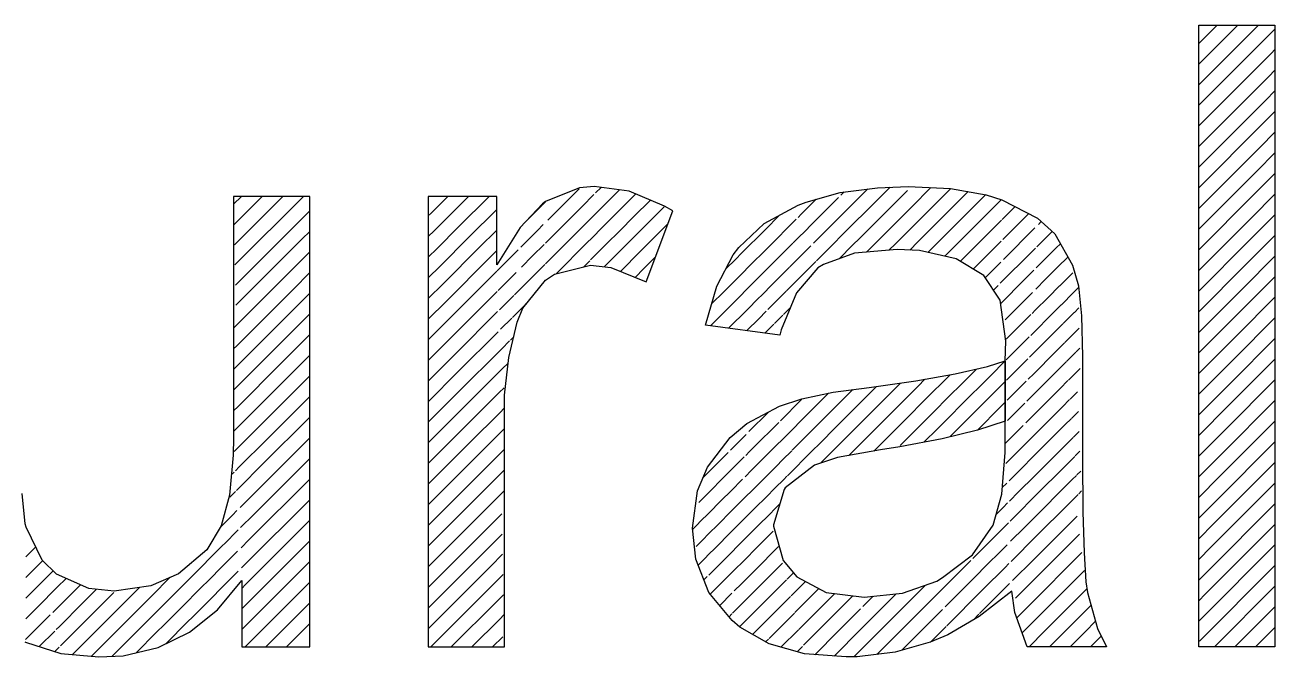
# Model space of a CAD drawing. Extents: x 0 to 13080, y 0 to 6750.
# Drawn here: x 12416.11 to 12448.25, y 1023.25 to 1039.48 of the extents above; entities that cross this region are included whole.
import ezdxf

# ---------------------------------------------------------------- set-up
doc = ezdxf.new("R2010")
doc.units = 0
doc.header["$MEASUREMENT"] = 0
doc.layers.add('MTH-CARIMBO-TXT1', color=1, linetype='CONTINUOUS')

msp = doc.modelspace()

# ---------------------------------------------------------------- linework, layer by layer
at = {"layer": 'MTH-CARIMBO-TXT1', "linetype": 'Continuous'}
for p, q in [((12446.292385, 1037.951748), (12447.825215, 1039.484578)), ((12446.292385, 1038.482078), (12447.294885, 1039.484578)), ((12446.292385, 1039.012408), (12446.764555, 1039.484578)), ((12446.292385, 1037.421418), (12448.239197, 1039.368231)), ((12446.292385, 1036.891088), (12448.165011, 1038.763714)), ((12448.165011, 1038.763714), (12448.253476, 1038.852179)), ((12448.090824, 1038.159197), (12448.253476, 1038.321849)), ((12446.292385, 1036.360758), (12448.090824, 1038.159197)), ((12448.016637, 1037.55468), (12448.253476, 1037.791519)), ((12446.292385, 1035.830428), (12448.016637, 1037.55468)), ((12447.94245, 1036.950163), (12448.253476, 1037.261189)), ((12446.292385, 1035.300098), (12447.94245, 1036.950163)), ((12447.868263, 1036.345646), (12448.253476, 1036.730859)), ((12446.292385, 1034.769768), (12447.868263, 1036.345646)), ((12447.794076, 1035.741129), (12448.253476, 1036.200528)), ((12446.292385, 1034.239437), (12447.794076, 1035.741129)), ((12447.719889, 1035.136612), (12448.253476, 1035.670198)), ((12421.474948, 1034.877845), (12421.677632, 1035.080528)), ((12421.486144, 1034.358711), (12422.207962, 1035.080528)), ((12421.49734, 1033.839576), (12422.738292, 1035.080528)), ((12421.508536, 1033.320442), (12423.268622, 1035.080528)), ((12426.730348, 1034.829944), (12426.980933, 1035.080528)), ((12426.995513, 1034.564779), (12427.511263, 1035.080528)), ((12427.260678, 1034.299614), (12428.041593, 1035.080528)), ((12429.55423, 1034.471846), (12430.360762, 1035.278378)), ((12430.435942, 1034.823228), (12430.738787, 1035.126072)), ((12430.783547, 1035.170832), (12430.926611, 1035.313897)), ((12430.873513, 1034.730469), (12431.392836, 1035.249791)), ((12431.684133, 1035.010758), (12431.81667, 1035.143295)), ((12436.304168, 1034.327492), (12437.032698, 1035.056022)), ((12437.086616, 1035.10994), (12437.171026, 1035.194351)), ((12437.188365, 1034.68136), (12437.779138, 1035.272133)), ((12437.864775, 1034.827439), (12438.107652, 1035.070316)), ((12438.107652, 1035.070316), (12438.355807, 1035.318471)), ((12438.235272, 1034.667606), (12438.79947, 1035.231804)), ((12438.910772, 1034.812776), (12439.405952, 1035.307956)), ((12438.990474, 1034.362148), (12439.899096, 1035.27077)), ((12439.944882, 1034.786226), (12440.362721, 1035.204065)), ((12439.984505, 1034.295518), (12440.815711, 1035.126725)), ((12446.292385, 1033.709107), (12447.719889, 1035.136612)), ((12447.645703, 1034.532095), (12448.253476, 1035.139868)), ((12426.552366, 1034.651962), (12426.730348, 1034.829944)), ((12427.525843, 1034.034449), (12428.239142, 1034.747748)), ((12428.96903, 1034.416976), (12429.409701, 1034.857646)), ((12429.416807, 1034.864753), (12429.49424, 1034.942186)), ((12430.146374, 1034.533659), (12430.435942, 1034.823228)), ((12430.711037, 1034.567993), (12430.873513, 1034.730469)), ((12430.96348, 1034.290105), (12431.569245, 1034.89587)), ((12431.569245, 1034.89587), (12431.684133, 1035.010758)), ((12431.767869, 1034.564165), (12432.190207, 1034.986502)), ((12431.851606, 1034.117571), (12432.548933, 1034.814898)), ((12436.067402, 1034.621056), (12436.223725, 1034.777379)), ((12436.223725, 1034.777379), (12436.454117, 1035.007771)), ((12437.290115, 1034.252779), (12437.864775, 1034.827439)), ((12438.688985, 1034.590989), (12438.910772, 1034.812776)), ((12439.368766, 1034.21011), (12439.944882, 1034.786226)), ((12440.884581, 1034.665265), (12441.214438, 1034.995122)), ((12441.241042, 1034.491395), (12441.566646, 1034.816999)), ((12421.519731, 1032.801308), (12423.352638, 1034.634215)), ((12423.352638, 1034.634215), (12423.431668, 1034.713244)), ((12426.479763, 1034.579359), (12426.552366, 1034.651962)), ((12426.629194, 1034.19846), (12426.995513, 1034.564779)), ((12429.613786, 1034.001072), (12430.146374, 1034.533659)), ((12430.501254, 1034.358209), (12430.711037, 1034.567993)), ((12431.401773, 1034.198068), (12431.767869, 1034.564165)), ((12435.142206, 1034.226191), (12435.514077, 1034.598061)), ((12435.20759, 1033.761244), (12435.943178, 1034.496832)), ((12435.987584, 1034.541238), (12436.067402, 1034.621056)), ((12436.884521, 1034.377515), (12437.188365, 1034.68136)), ((12437.575007, 1034.007341), (12438.235272, 1034.667606)), ((12438.362891, 1034.264895), (12438.688985, 1034.590989)), ((12440.362923, 1034.143606), (12440.809272, 1034.589956)), ((12440.809272, 1034.589956), (12440.884581, 1034.665265)), ((12440.946517, 1034.196871), (12441.218081, 1034.468435)), ((12441.255375, 1033.975398), (12441.917348, 1034.637371)), ((12442.167743, 1034.357437), (12442.243155, 1034.432848)), ((12446.292385, 1033.178777), (12447.645703, 1034.532095)), ((12447.571516, 1033.927578), (12448.253476, 1034.609538)), ((12423.238526, 1033.989772), (12423.431668, 1034.182914)), ((12426.479763, 1034.049029), (12426.629194, 1034.19846)), ((12426.706022, 1033.744957), (12427.260678, 1034.299614)), ((12427.791008, 1033.769284), (12428.239142, 1034.217418)), ((12428.860708, 1033.778323), (12429.286686, 1034.204301)), ((12429.286686, 1034.204301), (12429.437205, 1034.35482)), ((12429.931985, 1033.78894), (12430.501254, 1034.358209)), ((12430.683287, 1034.009913), (12430.96348, 1034.290105)), ((12431.053447, 1033.849742), (12431.401773, 1034.198068)), ((12431.2343, 1033.500265), (12431.851606, 1034.117571)), ((12431.935342, 1033.670977), (12432.380192, 1034.115827)), ((12432.380192, 1034.115827), (12432.641693, 1034.377328)), ((12434.53851, 1033.622494), (12435.142206, 1034.226191)), ((12435.976816, 1034.00014), (12436.193671, 1034.216995)), ((12436.193671, 1034.216995), (12436.304168, 1034.327492)), ((12436.384611, 1033.877606), (12436.811002, 1034.303997)), ((12436.725839, 1033.688503), (12437.290115, 1034.252779)), ((12436.811002, 1034.303997), (12436.884521, 1034.377515)), ((12437.746803, 1033.648807), (12438.362891, 1034.264895)), ((12438.5785, 1033.950173), (12438.990474, 1034.362148)), ((12439.070177, 1033.911521), (12439.368766, 1034.21011)), ((12439.329997, 1033.641011), (12439.984505, 1034.295518)), ((12440.024127, 1033.804811), (12440.362923, 1034.143606)), ((12440.794541, 1034.044895), (12440.946517, 1034.196871)), ((12441.269708, 1033.459401), (12442.081655, 1034.271348)), ((12442.230036, 1033.889399), (12442.522276, 1034.181639)), ((12421.530927, 1032.282174), (12423.238526, 1033.989772)), ((12426.782849, 1033.291455), (12427.525843, 1034.034449)), ((12426.859677, 1032.837953), (12427.791008, 1033.769284)), ((12429.163671, 1033.550957), (12429.457602, 1033.844887)), ((12429.49424, 1033.881526), (12429.613786, 1034.001072)), ((12429.673342, 1033.530297), (12429.931985, 1033.78894)), ((12429.768749, 1033.095374), (12430.566566, 1033.893191)), ((12430.566566, 1033.893191), (12430.683287, 1034.009913)), ((12430.655538, 1033.451833), (12431.053447, 1033.849742)), ((12434.707496, 1033.261151), (12435.20759, 1033.761244)), ((12435.272973, 1033.296297), (12435.856171, 1033.879495)), ((12435.861347, 1033.884671), (12435.976816, 1034.00014)), ((12435.966048, 1033.459042), (12436.31994, 1033.812934)), ((12437.048051, 1033.480385), (12437.391864, 1033.824198)), ((12437.391864, 1033.824198), (12437.575007, 1034.007341)), ((12438.324274, 1033.695948), (12438.490511, 1033.862185)), ((12438.490511, 1033.862185), (12438.5785, 1033.950173)), ((12438.859407, 1033.700751), (12439.070177, 1033.911521)), ((12439.762499, 1033.543183), (12440.024127, 1033.804811)), ((12440.161679, 1033.412032), (12440.794541, 1034.044895)), ((12441.008454, 1033.728477), (12441.208695, 1033.928718)), ((12442.12819, 1033.787554), (12442.230036, 1033.889399)), ((12442.62736, 1033.756393), (12442.734839, 1033.863872)), ((12446.292385, 1032.648447), (12447.571516, 1033.927578)), ((12447.497329, 1033.323061), (12448.253476, 1034.079208)), ((12423.124413, 1033.34533), (12423.431668, 1033.652584)), ((12426.479763, 1033.518699), (12426.706022, 1033.744957)), ((12426.936505, 1032.38445), (12428.056173, 1033.504119)), ((12428.056173, 1033.504119), (12428.239142, 1033.687088)), ((12428.248477, 1033.166092), (12428.790331, 1033.707947)), ((12428.877367, 1033.264653), (12429.163671, 1033.550957)), ((12429.49424, 1033.351196), (12429.673342, 1033.530297)), ((12431.143413, 1033.409378), (12431.2343, 1033.500265)), ((12431.418958, 1033.154593), (12431.935342, 1033.670977)), ((12432.211451, 1033.416756), (12432.324535, 1033.52984)), ((12434.133254, 1033.217238), (12434.386923, 1033.470908)), ((12434.386923, 1033.470908), (12434.53851, 1033.622494)), ((12435.777611, 1033.270605), (12435.966048, 1033.459042)), ((12436.465055, 1033.427719), (12436.589307, 1033.551971)), ((12436.589307, 1033.551971), (12436.725839, 1033.688503)), ((12440.494435, 1033.214458), (12440.77981, 1033.499833)), ((12440.77981, 1033.499833), (12441.008454, 1033.728477)), ((12441.284041, 1032.943405), (12441.89642, 1033.555783)), ((12441.89642, 1033.555783), (12442.093099, 1033.752462)), ((12442.292329, 1033.421362), (12442.626472, 1033.755505)), ((12442.671887, 1033.27059), (12442.924243, 1033.522946)), ((12447.423142, 1032.718544), (12448.253476, 1033.548878)), ((12421.542123, 1031.763039), (12423.124413, 1033.34533)), ((12423.010301, 1032.700887), (12423.431668, 1033.122254)), ((12426.479763, 1032.988369), (12426.782849, 1033.291455)), ((12427.013332, 1031.930948), (12428.242452, 1033.160067)), ((12428.27859, 1032.665875), (12428.735627, 1033.122912)), ((12429.040657, 1032.897612), (12429.477999, 1033.334955)), ((12430.470154, 1033.266449), (12430.631877, 1033.428172)), ((12431.00595, 1033.271915), (12431.143413, 1033.409378)), ((12431.795772, 1033.001077), (12432.019078, 1033.224383)), ((12432.019078, 1033.224383), (12432.211451, 1033.416756)), ((12434.078891, 1032.632546), (12434.581924, 1033.135579)), ((12434.581924, 1033.135579), (12434.707496, 1033.261151)), ((12434.876483, 1032.899807), (12435.272973, 1033.296297)), ((12435.338356, 1032.83135), (12435.769163, 1033.262158)), ((12435.95528, 1032.917944), (12436.446209, 1033.408873)), ((12440.805025, 1032.994718), (12441.07039, 1033.260083)), ((12441.07039, 1033.260083), (12441.199308, 1033.389002)), ((12441.711185, 1032.840218), (12442.05379, 1033.182824)), ((12442.114918, 1033.243951), (12442.292329, 1033.421362)), ((12442.354621, 1032.953325), (12442.669802, 1033.268505)), ((12442.716413, 1032.784786), (12443.050409, 1033.118782)), ((12446.292385, 1032.118117), (12447.497329, 1033.323061)), ((12426.479763, 1032.458039), (12426.859677, 1032.837953)), ((12428.894027, 1032.750982), (12429.040657, 1032.897612)), ((12434.378105, 1032.401429), (12434.776925, 1032.80025)), ((12434.776925, 1032.80025), (12434.876483, 1032.899807)), ((12435.045469, 1032.538464), (12435.338356, 1032.83135)), ((12435.693874, 1032.656538), (12435.95528, 1032.917944)), ((12441.189922, 1032.849285), (12441.284041, 1032.943405)), ((12441.298375, 1032.427408), (12441.711185, 1032.840218)), ((12442.101646, 1032.700349), (12442.354621, 1032.953325)), ((12447.348955, 1032.114027), (12448.253476, 1033.018548)), ((12421.553319, 1031.243905), (12423.010301, 1032.700887)), ((12422.896189, 1032.056445), (12423.431668, 1032.591924)), ((12427.09016, 1031.477445), (12428.25313, 1032.640415)), ((12428.308703, 1032.165659), (12428.680922, 1032.537877)), ((12428.6929, 1032.549855), (12428.79149, 1032.648446)), ((12428.79149, 1032.648446), (12428.894027, 1032.750982)), ((12433.766186, 1032.31984), (12434.078891, 1032.632546)), ((12434.971926, 1032.464921), (12435.045469, 1032.538464)), ((12435.403739, 1032.366403), (12435.682156, 1032.64482)), ((12441.013771, 1032.673135), (12441.132326, 1032.79169)), ((12441.52595, 1032.124653), (12442.014482, 1032.613185)), ((12442.088374, 1032.156747), (12442.416914, 1032.485287)), ((12442.416914, 1032.485287), (12442.713131, 1032.781504)), ((12442.760939, 1032.298982), (12443.071282, 1032.609325)), ((12443.072295, 1032.610338), (12443.200331, 1032.738374)), ((12446.292385, 1031.587787), (12447.423142, 1032.718544)), ((12447.274768, 1031.50951), (12448.253476, 1032.488218)), ((12426.479763, 1031.927709), (12426.936505, 1032.38445)), ((12428.773813, 1032.100438), (12428.910686, 1032.237312)), ((12428.917642, 1032.244267), (12429.025954, 1032.352579)), ((12433.734241, 1031.757565), (12434.378105, 1032.401429)), ((12434.201697, 1031.694691), (12434.677318, 1032.170312)), ((12434.677318, 1032.170312), (12434.971926, 1032.464921)), ((12435.214456, 1032.17712), (12435.403739, 1032.366403)), ((12435.610138, 1032.042472), (12435.793221, 1032.225555)), ((12441.194743, 1032.323776), (12441.298375, 1032.427408)), ((12442.005351, 1032.073724), (12442.088374, 1032.156747)), ((12442.479207, 1032.01725), (12442.756461, 1032.294504)), ((12443.093904, 1032.101617), (12443.210375, 1032.218088)), ((12421.564515, 1030.724771), (12422.896189, 1032.056445)), ((12422.782076, 1031.412002), (12423.431668, 1032.061594)), ((12426.479763, 1031.397379), (12427.013332, 1031.930948)), ((12427.166987, 1031.023943), (12428.263808, 1032.120763)), ((12428.338817, 1031.665442), (12428.626218, 1031.952843)), ((12428.642207, 1031.968832), (12428.773813, 1032.100438)), ((12434.669153, 1031.631817), (12434.976532, 1031.939196)), ((12434.976532, 1031.939196), (12435.166927, 1032.129592)), ((12435.383443, 1031.815777), (12435.469122, 1031.901456)), ((12435.469122, 1031.901456), (12435.595149, 1032.027483)), ((12441.312708, 1031.911411), (12441.52595, 1032.124653)), ((12441.340715, 1031.409088), (12441.975174, 1032.043547)), ((12442.075102, 1031.613145), (12442.479207, 1032.01725)), ((12442.805466, 1031.813179), (12443.092155, 1032.099868)), ((12446.292385, 1031.057457), (12447.348955, 1032.114027)), ((12447.200581, 1030.904993), (12448.253476, 1031.957888)), ((12421.470577, 1031.691493), (12421.542123, 1031.763039)), ((12422.667964, 1030.76756), (12423.431668, 1031.531264)), ((12427.243815, 1030.57044), (12428.274485, 1031.60111)), ((12435.136609, 1031.568943), (12435.275745, 1031.708079)), ((12435.275745, 1031.708079), (12435.361929, 1031.794263)), ((12441.972983, 1031.511026), (12442.075102, 1031.613145)), ((12442.06183, 1031.069543), (12442.5415, 1031.549213)), ((12442.5415, 1031.549213), (12442.799791, 1031.807504)), ((12442.849992, 1031.327375), (12443.113028, 1031.590411)), ((12443.115514, 1031.592896), (12443.220419, 1031.697802)), ((12421.470577, 1031.161163), (12421.553319, 1031.243905)), ((12421.575711, 1030.205637), (12422.782076, 1031.412002)), ((12426.479763, 1030.867049), (12427.09016, 1031.477445)), ((12428.36893, 1031.165225), (12428.571513, 1031.367808)), ((12428.591514, 1031.387809), (12428.676657, 1031.472952)), ((12441.339805, 1030.877848), (12441.935865, 1031.473908)), ((12442.603792, 1031.081175), (12442.84312, 1031.320503)), ((12446.292385, 1030.527127), (12447.274768, 1031.50951)), ((12447.126395, 1030.300476), (12448.253476, 1031.427558)), ((12422.553851, 1030.123117), (12423.431668, 1031.000934)), ((12426.479763, 1030.336719), (12427.166987, 1031.023943)), ((12427.320643, 1030.116938), (12428.285163, 1031.081458)), ((12428.285163, 1031.081458), (12428.36893, 1031.165225)), ((12441.352453, 1030.360166), (12441.896557, 1030.90427)), ((12441.940616, 1030.948329), (12442.06183, 1031.069543)), ((12442.048558, 1030.525941), (12442.603792, 1031.081175)), ((12442.894519, 1030.841572), (12443.133901, 1031.080954)), ((12443.137123, 1031.084176), (12443.230463, 1031.177516)), ((12446.292385, 1029.996797), (12447.200581, 1030.904993)), ((12447.052208, 1029.695959), (12448.253476, 1030.897228)), ((12421.470577, 1030.630833), (12421.564515, 1030.724771)), ((12421.586907, 1029.686502), (12422.667964, 1030.76756)), ((12426.479763, 1029.806388), (12427.243815, 1030.57044)), ((12427.39747, 1029.663435), (12428.295841, 1030.561806)), ((12428.295841, 1030.561806), (12428.399044, 1030.665009)), ((12428.399044, 1030.665009), (12428.516808, 1030.782773)), ((12440.147984, 1030.216357), (12440.577411, 1030.645784)), ((12440.935087, 1030.47313), (12441.318162, 1030.856205)), ((12442.035286, 1029.982338), (12442.666085, 1030.613138)), ((12442.666085, 1030.613138), (12442.88645, 1030.833503)), ((12442.939045, 1030.355768), (12443.154774, 1030.571497)), ((12443.158732, 1030.575455), (12443.240507, 1030.65723)), ((12422.439739, 1029.478675), (12423.431668, 1030.470603)), ((12437.926989, 1029.586353), (12438.62572, 1030.285083)), ((12439.079141, 1030.208174), (12439.252711, 1030.381744)), ((12439.24401, 1029.842713), (12439.897707, 1030.49641)), ((12440.298244, 1029.836287), (12440.798516, 1030.336559)), ((12440.798516, 1030.336559), (12440.935087, 1030.47313)), ((12441.066072, 1030.073785), (12441.316817, 1030.32453)), ((12441.365102, 1029.842485), (12441.857248, 1030.334631)), ((12441.908248, 1030.385631), (12442.048558, 1030.525941)), ((12442.728378, 1030.145101), (12442.92978, 1030.346502)), ((12446.292385, 1029.466467), (12447.126395, 1030.300476)), ((12446.978021, 1029.091443), (12448.253476, 1030.366897)), ((12421.470577, 1030.100503), (12421.575711, 1030.205637)), ((12421.598102, 1029.167368), (12422.553851, 1030.123117)), ((12422.325627, 1028.834232), (12423.431668, 1029.940273)), ((12426.479763, 1029.276058), (12427.320643, 1030.116938)), ((12427.474298, 1029.209933), (12428.306519, 1030.042154)), ((12428.306519, 1030.042154), (12428.429157, 1030.164792)), ((12436.171143, 1029.421496), (12436.774424, 1030.024777)), ((12436.917764, 1029.637788), (12437.395907, 1030.11593)), ((12437.686059, 1029.875752), (12437.8454, 1030.035093)), ((12437.8454, 1030.035093), (12438.008923, 1030.198616)), ((12438.008579, 1029.137612), (12438.81786, 1029.946893)), ((12438.81786, 1029.946893), (12438.957314, 1030.086348)), ((12438.957314, 1030.086348), (12439.079141, 1030.208174)), ((12439.40888, 1029.477253), (12439.921432, 1029.989805)), ((12439.921432, 1029.989805), (12440.147984, 1030.216357)), ((12440.699349, 1029.707062), (12441.066072, 1030.073785)), ((12441.875881, 1029.822933), (12442.035286, 1029.982338)), ((12442.022014, 1029.438736), (12442.728378, 1030.145101)), ((12442.983572, 1029.869964), (12443.175647, 1030.06204)), ((12421.470577, 1029.570173), (12421.586907, 1029.686502)), ((12426.479763, 1028.745728), (12427.39747, 1029.663435)), ((12428.317196, 1029.522501), (12428.440854, 1029.646159)), ((12435.533642, 1029.314326), (12436.079542, 1029.860226)), ((12436.738276, 1029.4583), (12436.917764, 1029.637788)), ((12436.95091, 1029.140603), (12437.686059, 1029.875752)), ((12437.246126, 1028.905489), (12437.926989, 1029.586353)), ((12438.78519, 1029.383893), (12439.24401, 1029.842713)), ((12439.787735, 1029.325778), (12440.298244, 1029.836287)), ((12440.448504, 1029.456217), (12440.699349, 1029.707062)), ((12440.600182, 1029.077564), (12441.197057, 1029.67444)), ((12441.197057, 1029.67444), (12441.316817, 1029.7942)), ((12441.37775, 1029.324803), (12441.81794, 1029.764993)), ((12442.008742, 1028.895134), (12442.790671, 1029.677063)), ((12442.790671, 1029.677063), (12442.973109, 1029.859502)), ((12446.292385, 1028.936137), (12447.052208, 1029.695959)), ((12446.903834, 1028.486926), (12448.253476, 1029.836567)), ((12421.609298, 1028.648234), (12422.439739, 1029.478675)), ((12422.211514, 1028.18979), (12423.431668, 1029.409943)), ((12427.551126, 1028.75643), (12428.317196, 1029.522501)), ((12434.725556, 1029.036569), (12435.227692, 1029.538705)), ((12434.835966, 1028.616649), (12435.490409, 1029.271093)), ((12435.958294, 1029.208648), (12436.171143, 1029.421496)), ((12436.256113, 1028.976136), (12436.738276, 1029.4583)), ((12438.259981, 1028.858684), (12438.78519, 1029.383893)), ((12438.613065, 1028.681438), (12439.40888, 1029.477253)), ((12439.573749, 1029.111792), (12439.787735, 1029.325778)), ((12439.891407, 1028.89912), (12440.448504, 1029.456217)), ((12441.843513, 1029.260236), (12442.022014, 1029.438736)), ((12442.852963, 1029.209026), (12443.016439, 1029.372501)), ((12443.028098, 1029.384161), (12443.19652, 1029.552583)), ((12446.829647, 1027.882409), (12448.253476, 1029.306237)), ((12421.470577, 1029.039843), (12421.598102, 1029.167368)), ((12426.479763, 1028.215398), (12427.474298, 1029.209933)), ((12427.627953, 1028.302928), (12428.327874, 1029.002849)), ((12428.327874, 1029.002849), (12428.440854, 1029.115829)), ((12434.248774, 1028.559787), (12434.650358, 1028.961372)), ((12435.562522, 1028.812875), (12435.953273, 1029.203627)), ((12435.836893, 1028.556917), (12436.256113, 1028.976136)), ((12436.554372, 1028.744065), (12436.95091, 1029.140603)), ((12437.291527, 1028.42056), (12438.008579, 1029.137612)), ((12439.225216, 1028.763259), (12439.573749, 1029.111792)), ((12441.390399, 1028.807121), (12441.778632, 1029.195354)), ((12441.995469, 1028.351532), (12442.852963, 1029.209026)), ((12443.072625, 1028.898357), (12443.217394, 1029.043126)), ((12446.292385, 1028.405807), (12446.978021, 1029.091443)), ((12421.491053, 1028.529989), (12421.609298, 1028.648234)), ((12421.620494, 1028.1291), (12422.325627, 1028.834232)), ((12422.097402, 1027.545347), (12423.431668, 1028.879613)), ((12426.479763, 1027.685068), (12427.551126, 1028.75643)), ((12434.946376, 1028.196729), (12435.461632, 1028.711985)), ((12435.461632, 1028.711985), (12435.562522, 1028.812875)), ((12436.341083, 1028.530776), (12436.554372, 1028.744065)), ((12436.569899, 1028.229262), (12436.984055, 1028.643419)), ((12436.984055, 1028.643419), (12437.246126, 1028.905489)), ((12437.939708, 1028.538411), (12438.090168, 1028.688871)), ((12438.090168, 1028.688871), (12438.259981, 1028.858684)), ((12441.317727, 1028.734449), (12441.390399, 1028.807121)), ((12441.403047, 1028.28944), (12441.739323, 1028.625716)), ((12441.739323, 1028.625716), (12441.811145, 1028.697538)), ((12441.811145, 1028.697538), (12442.008742, 1028.895134)), ((12441.982197, 1027.80793), (12442.915256, 1028.740988)), ((12442.915256, 1028.740988), (12443.059768, 1028.885501)), ((12446.75546, 1027.277892), (12448.253476, 1028.775907)), ((12421.983289, 1026.900905), (12423.431668, 1028.349283)), ((12426.479763, 1027.154738), (12427.627953, 1028.302928)), ((12427.704781, 1027.849425), (12428.338552, 1028.483197)), ((12428.338552, 1028.483197), (12428.440854, 1028.585499)), ((12433.664485, 1027.975499), (12434.193355, 1028.504369)), ((12434.253788, 1028.034472), (12434.607118, 1028.387801)), ((12434.643498, 1028.424182), (12434.743973, 1028.524657)), ((12434.743973, 1028.524657), (12434.835966, 1028.616649)), ((12435.432854, 1028.152878), (12435.591401, 1028.311425)), ((12435.591401, 1028.311425), (12435.827004, 1028.547028)), ((12435.715493, 1027.905186), (12436.341083, 1028.530776)), ((12441.778778, 1028.13484), (12441.995469, 1028.351532)), ((12442.977549, 1028.272951), (12443.103098, 1028.3985)), ((12443.117151, 1028.412553), (12443.238267, 1028.533669)), ((12446.292385, 1027.875476), (12446.903834, 1028.486926)), ((12421.41487, 1027.923476), (12421.489712, 1027.998318)), ((12421.520092, 1028.028697), (12421.620494, 1028.1291)), ((12421.63169, 1027.609966), (12422.211514, 1028.18979)), ((12428.34923, 1027.963544), (12428.440854, 1028.055169)), ((12433.553535, 1027.864549), (12433.664485, 1027.975499)), ((12434.108433, 1027.889117), (12434.253788, 1028.034472)), ((12434.624684, 1027.875037), (12434.792618, 1028.042972)), ((12434.792618, 1028.042972), (12434.946376, 1028.196729)), ((12435.056786, 1027.776809), (12435.432854, 1028.152878)), ((12441.330297, 1028.21669), (12441.403047, 1028.28944)), ((12441.415695, 1027.771758), (12441.700015, 1028.056077)), ((12441.700015, 1028.056077), (12441.778778, 1028.13484)), ((12441.968925, 1027.264328), (12442.977549, 1028.272951)), ((12443.161678, 1027.92675), (12443.25914, 1028.024212)), ((12446.681273, 1026.673375), (12448.253476, 1028.245577)), ((12421.869177, 1026.256462), (12423.431668, 1027.818953)), ((12426.479763, 1026.624408), (12427.704781, 1027.849425)), ((12427.781608, 1027.395923), (12428.34923, 1027.963544)), ((12433.669971, 1027.450655), (12434.108433, 1027.889117)), ((12434.258803, 1027.509157), (12434.563878, 1027.814231)), ((12434.841264, 1027.561287), (12435.056786, 1027.776809)), ((12435.404077, 1027.59377), (12435.620281, 1027.809974)), ((12435.620281, 1027.809974), (12435.700735, 1027.890428)), ((12441.2414, 1027.597462), (12441.354186, 1027.710248)), ((12441.74641, 1027.572143), (12441.982197, 1027.80793)), ((12441.955653, 1026.720725), (12443.039842, 1027.804914)), ((12443.039842, 1027.804914), (12443.146428, 1027.9115)), ((12446.292385, 1027.345146), (12446.829647, 1027.882409)), ((12446.607086, 1026.068858), (12448.253476, 1027.715247)), ((12421.376753, 1027.355029), (12421.524149, 1027.502424)), ((12421.54913, 1027.527406), (12421.63169, 1027.609966)), ((12421.642886, 1027.090831), (12422.097402, 1027.545347)), ((12426.479763, 1026.094078), (12427.781608, 1027.395923)), ((12427.858436, 1026.942421), (12428.359908, 1027.443892)), ((12428.359908, 1027.443892), (12428.440854, 1027.524839)), ((12433.438386, 1027.219069), (12433.669971, 1027.450655)), ((12434.023511, 1027.273865), (12434.258803, 1027.509157)), ((12434.605869, 1027.325893), (12434.841264, 1027.561287)), ((12434.889909, 1027.079603), (12435.167196, 1027.356889)), ((12435.167196, 1027.356889), (12435.404077, 1027.59377)), ((12441.428344, 1027.254076), (12441.660706, 1027.486439)), ((12441.660706, 1027.486439), (12441.74641, 1027.572143)), ((12441.942381, 1026.177123), (12443.102134, 1027.336876)), ((12443.102134, 1027.336876), (12443.189757, 1027.424499)), ((12443.206204, 1027.440946), (12443.280013, 1027.514755)), ((12421.755065, 1025.61202), (12423.431668, 1027.288623)), ((12433.675457, 1026.925811), (12434.023511, 1027.273865)), ((12434.263818, 1026.983842), (12434.520637, 1027.240661)), ((12434.520637, 1027.240661), (12434.605869, 1027.325893)), ((12434.587055, 1026.776748), (12434.889909, 1027.079603)), ((12435.277606, 1026.936969), (12435.375299, 1027.034662)), ((12435.375299, 1027.034662), (12435.521274, 1027.180638)), ((12441.08059, 1026.906322), (12441.262256, 1027.087988)), ((12441.262256, 1027.087988), (12441.378075, 1027.203807)), ((12441.714043, 1027.009445), (12441.968925, 1027.264328)), ((12446.292385, 1026.814816), (12446.75546, 1027.277892)), ((12446.5329, 1025.464341), (12448.253476, 1027.184917)), ((12421.160898, 1026.608843), (12421.443045, 1026.89099)), ((12421.443045, 1026.89099), (12421.558586, 1027.006531)), ((12421.654082, 1026.571697), (12421.983289, 1026.900905)), ((12421.783637, 1025.110262), (12423.431668, 1026.758293)), ((12426.479763, 1025.563748), (12427.858436, 1026.942421)), ((12427.935264, 1026.488918), (12428.370585, 1026.92424)), ((12433.382713, 1026.633066), (12433.491623, 1026.741977)), ((12433.491623, 1026.741977), (12433.675457, 1026.925811)), ((12433.938589, 1026.658612), (12434.263818, 1026.983842)), ((12434.477397, 1026.66709), (12434.587055, 1026.776748)), ((12434.938555, 1026.597918), (12435.277606, 1026.936969)), ((12441.312042, 1026.607444), (12441.401963, 1026.697366)), ((12441.440992, 1026.736395), (12441.621398, 1026.9168)), ((12441.621398, 1026.9168), (12441.714043, 1027.009445)), ((12441.681675, 1026.446747), (12441.955653, 1026.720725)), ((12441.929109, 1025.633521), (12443.164427, 1026.868839)), ((12421.304976, 1026.222591), (12421.509336, 1026.426951)), ((12421.509336, 1026.426951), (12421.593023, 1026.510638)), ((12426.479763, 1025.033418), (12427.935264, 1026.488918)), ((12428.012091, 1026.035416), (12428.381263, 1026.404588)), ((12433.27393, 1026.524283), (12433.382713, 1026.633066)), ((12433.544861, 1026.264885), (12433.680943, 1026.400967)), ((12433.680943, 1026.400967), (12433.938589, 1026.658612)), ((12433.853667, 1026.04336), (12434.268833, 1026.458527)), ((12434.268833, 1026.458527), (12434.477397, 1026.66709)), ((12434.568241, 1026.227604), (12434.938555, 1026.597918)), ((12434.9872, 1026.116233), (12435.349089, 1026.478122)), ((12440.942914, 1026.238317), (12441.076759, 1026.372162)), ((12441.076759, 1026.372162), (12441.312042, 1026.607444)), ((12441.58209, 1026.347162), (12441.681675, 1026.446747)), ((12441.915837, 1025.089919), (12443.22672, 1026.400802)), ((12446.292385, 1026.284486), (12446.681273, 1026.673375)), ((12446.458713, 1024.859824), (12448.253476, 1026.654587)), ((12416.300562, 1025.991149), (12416.385, 1026.075586)), ((12420.831273, 1025.748889), (12421.130125, 1026.04774)), ((12421.130125, 1026.04774), (12421.304976, 1026.222591)), ((12421.665278, 1026.052563), (12421.869177, 1026.256462)), ((12422.052246, 1024.848541), (12423.431668, 1026.227963)), ((12433.368848, 1026.088871), (12433.544861, 1026.264885)), ((12434.273848, 1025.933212), (12434.434157, 1026.09352)), ((12434.434157, 1026.09352), (12434.568241, 1026.227604)), ((12434.549426, 1025.678459), (12434.9872, 1026.116233)), ((12435.329915, 1025.928619), (12435.482825, 1026.081528)), ((12440.485701, 1025.781103), (12440.942914, 1026.238317)), ((12441.194307, 1025.959379), (12441.361828, 1026.1269)), ((12441.453641, 1026.218713), (12441.58209, 1026.347162)), ((12441.649308, 1025.88405), (12441.942381, 1026.177123)), ((12446.292385, 1025.754156), (12446.607086, 1026.068858)), ((12446.384526, 1024.255307), (12448.253476, 1026.124257)), ((12416.133523, 1025.824109), (12416.300562, 1025.991149)), ((12420.706764, 1025.624379), (12420.831273, 1025.748889)), ((12421.104185, 1025.49147), (12421.449054, 1025.836339)), ((12421.449054, 1025.836339), (12421.575627, 1025.962913)), ((12426.479763, 1024.503088), (12428.012091, 1026.035416)), ((12428.088919, 1025.581913), (12428.391941, 1025.884935)), ((12433.418936, 1025.608629), (12433.598099, 1025.787792)), ((12433.598099, 1025.787792), (12433.68643, 1025.876123)), ((12433.68643, 1025.876123), (12433.853667, 1026.04336)), ((12433.768745, 1025.428108), (12434.273848, 1025.933212)), ((12435.035845, 1025.634548), (12435.328924, 1025.927628)), ((12439.727267, 1025.022669), (12440.432354, 1025.727756)), ((12440.847035, 1025.612108), (12441.194307, 1025.959379)), ((12441.466289, 1025.701031), (12441.542781, 1025.777523)), ((12441.542781, 1025.777523), (12441.649308, 1025.88405)), ((12441.902565, 1024.546317), (12443.289013, 1025.932764)), ((12416.131506, 1025.291762), (12416.415228, 1025.575485)), ((12416.415228, 1025.575485), (12416.554927, 1025.715184)), ((12416.64366, 1025.273586), (12416.83208, 1025.462006)), ((12420.123203, 1025.040818), (12420.706764, 1025.624379)), ((12420.909841, 1025.297126), (12421.104185, 1025.49147)), ((12421.078245, 1024.9352), (12421.593132, 1025.450087)), ((12421.676473, 1025.533429), (12421.755065, 1025.61202)), ((12422.320855, 1024.58682), (12423.431668, 1025.697633)), ((12426.479763, 1023.972758), (12428.088919, 1025.581913)), ((12433.691916, 1025.351279), (12433.768745, 1025.428108)), ((12433.732662, 1024.861695), (12434.278863, 1025.407896)), ((12434.278863, 1025.407896), (12434.390916, 1025.519949)), ((12434.390916, 1025.519949), (12434.549426, 1025.678459)), ((12434.530612, 1025.129315), (12435.035845, 1025.634548)), ((12435.309518, 1025.377891), (12435.586268, 1025.654641)), ((12435.710377, 1025.24842), (12435.872313, 1025.410355)), ((12440.536694, 1025.301766), (12440.847035, 1025.612108)), ((12440.751157, 1024.985899), (12441.311854, 1025.546596)), ((12441.311854, 1025.546596), (12441.411614, 1025.646356)), ((12441.61694, 1025.321352), (12441.929109, 1025.633521)), ((12441.889293, 1024.002715), (12443.351305, 1025.464727)), ((12446.292385, 1025.223826), (12446.5329, 1025.464341)), ((12446.310339, 1023.65079), (12448.253476, 1025.593927)), ((12416.12949, 1024.759416), (12416.529894, 1025.15982)), ((12416.529894, 1025.15982), (12416.64366, 1025.273586)), ((12416.939361, 1025.038957), (12417.166697, 1025.266293)), ((12416.966982, 1024.536248), (12417.533468, 1025.102734)), ((12419.371952, 1024.819897), (12419.846323, 1025.294269)), ((12420.564393, 1024.951679), (12420.909841, 1025.297126)), ((12421.683495, 1025.01012), (12421.783637, 1025.110262)), ((12422.589463, 1024.325098), (12423.431668, 1025.167303)), ((12426.541825, 1023.504489), (12428.165747, 1025.128411)), ((12428.165747, 1025.128411), (12428.402619, 1025.365283)), ((12433.569029, 1025.228392), (12433.651337, 1025.3107)), ((12434.347676, 1024.946379), (12434.530612, 1025.129315)), ((12434.511797, 1024.58017), (12435.084491, 1025.152864)), ((12435.084491, 1025.152864), (12435.30876, 1025.377133)), ((12435.289121, 1024.827164), (12435.689712, 1025.227755)), ((12435.990096, 1024.997809), (12436.181885, 1025.189598)), ((12438.812138, 1024.63787), (12439.268484, 1025.094216)), ((12440.192443, 1024.957515), (12440.536694, 1025.301766)), ((12440.655278, 1024.35969), (12441.429402, 1025.133814)), ((12441.503473, 1025.207885), (12441.61694, 1025.321352)), ((12441.584572, 1024.758654), (12441.915837, 1025.089919)), ((12416.64456, 1024.744156), (12416.732392, 1024.831988)), ((12416.732392, 1024.831988), (12416.939361, 1025.038957)), ((12417.586658, 1024.625593), (12417.777845, 1024.816781)), ((12417.777845, 1024.816781), (12417.946837, 1024.985773)), ((12417.84561, 1024.354215), (12418.390953, 1024.899559)), ((12418.469722, 1024.447998), (12419.054035, 1025.032311)), ((12419.156923, 1024.604869), (12419.371952, 1024.819897)), ((12419.429013, 1024.346628), (12419.900282, 1024.817898)), ((12419.900282, 1024.817898), (12420.123203, 1025.040818)), ((12420.206588, 1024.593873), (12420.564393, 1024.951679)), ((12420.422023, 1024.278978), (12420.988408, 1024.845363)), ((12420.988408, 1024.845363), (12421.078245, 1024.9352)), ((12421.683495, 1024.47979), (12422.052246, 1024.848541)), ((12428.242574, 1024.674908), (12428.413297, 1024.845631)), ((12433.972897, 1024.5716), (12434.283878, 1024.882581)), ((12435.133136, 1024.671179), (12435.288595, 1024.826638)), ((12435.268724, 1024.276436), (12435.793155, 1024.800868)), ((12435.809184, 1024.816897), (12435.990096, 1024.997809)), ((12436.036568, 1024.513951), (12436.526857, 1025.00424)), ((12436.76966, 1024.716713), (12436.930473, 1024.877526)), ((12436.895408, 1024.312131), (12437.401276, 1024.817999)), ((12437.761542, 1024.647934), (12437.919487, 1024.805879)), ((12437.952676, 1024.308738), (12438.510234, 1024.866296)), ((12439.004985, 1024.300387), (12439.516183, 1024.811586)), ((12439.516183, 1024.811586), (12439.615511, 1024.910913)), ((12439.615511, 1024.910913), (12439.727267, 1025.022669)), ((12439.77177, 1024.536842), (12440.192443, 1024.957515)), ((12439.952532, 1024.187274), (12440.587687, 1024.822429)), ((12440.587687, 1024.822429), (12440.751157, 1024.985899)), ((12442.316652, 1023.899744), (12443.418707, 1025.001798)), ((12446.292385, 1024.693496), (12446.458713, 1024.859824)), ((12446.694368, 1023.504489), (12448.253476, 1025.063597)), ((12416.127473, 1024.227069), (12416.64456, 1024.744156)), ((12416.821124, 1024.39039), (12416.966982, 1024.536248)), ((12416.994604, 1024.033539), (12417.586658, 1024.625593)), ((12418.23094, 1024.209215), (12418.469722, 1024.447998)), ((12418.535621, 1023.983566), (12419.156923, 1024.604869)), ((12419.695975, 1024.08326), (12420.206588, 1024.593873)), ((12421.683495, 1023.94946), (12422.320855, 1024.58682)), ((12422.858072, 1024.063377), (12423.431668, 1024.636973)), ((12427.072155, 1023.504489), (12428.242574, 1024.674908)), ((12434.304435, 1024.372808), (12434.511797, 1024.58017)), ((12434.492983, 1024.031026), (12435.133136, 1024.671179)), ((12435.907991, 1024.385373), (12436.036568, 1024.513951)), ((12436.083041, 1024.030093), (12436.575252, 1024.522305)), ((12436.575252, 1024.522305), (12436.76966, 1024.716713)), ((12437.021157, 1023.907549), (12437.596476, 1024.482869)), ((12437.65828, 1024.544673), (12437.761542, 1024.647934)), ((12438.14381, 1023.969543), (12438.616683, 1024.442415)), ((12438.616683, 1024.442415), (12438.812138, 1024.63787)), ((12439.452544, 1024.217616), (12439.705094, 1024.470166)), ((12441.611157, 1024.254909), (12441.902565, 1024.546317)), ((12442.652837, 1023.705598), (12443.525431, 1024.578192)), ((12447.224698, 1023.504489), (12448.253476, 1024.533267)), ((12416.125457, 1023.694723), (12416.759226, 1024.328492)), ((12417.18735, 1023.695956), (12417.84561, 1024.354215)), ((12417.913374, 1023.89165), (12418.23094, 1024.209215)), ((12418.812482, 1023.730098), (12419.429013, 1024.346628)), ((12419.735112, 1023.592067), (12420.289973, 1024.146929)), ((12420.289973, 1024.146929), (12420.422023, 1024.278978)), ((12421.768854, 1023.504489), (12422.589463, 1024.325098)), ((12427.602485, 1023.504489), (12428.319402, 1024.221406)), ((12428.319402, 1024.221406), (12428.423974, 1024.325978)), ((12434.213132, 1024.281505), (12434.288893, 1024.357266)), ((12434.816906, 1023.824619), (12435.181781, 1024.189494)), ((12435.181781, 1024.189494), (12435.268431, 1024.276143)), ((12435.248326, 1023.725709), (12435.896599, 1024.373982)), ((12436.283862, 1023.700585), (12436.895408, 1024.312131)), ((12437.588154, 1023.944216), (12437.952676, 1024.308738)), ((12438.540279, 1023.835682), (12439.004985, 1024.300387)), ((12439.197832, 1023.962904), (12439.452544, 1024.217616)), ((12439.816273, 1024.051015), (12439.952532, 1024.187274)), ((12440.500612, 1024.205024), (12440.63868, 1024.343092)), ((12443.368782, 1023.891214), (12443.640502, 1024.162934)), ((12446.292385, 1024.163166), (12446.384526, 1024.255307)), ((12416.476167, 1023.515102), (12416.873892, 1023.912828)), ((12416.909856, 1023.948792), (12416.994604, 1024.033539)), ((12417.330734, 1023.309009), (12417.913374, 1023.89165)), ((12418.070926, 1023.518872), (12418.535621, 1023.983566)), ((12418.97334, 1023.360625), (12419.486074, 1023.873359)), ((12419.486074, 1023.873359), (12419.695975, 1024.08326)), ((12422.299184, 1023.504489), (12422.858072, 1024.063377)), ((12422.829514, 1023.504489), (12423.126681, 1023.801656)), ((12423.126681, 1023.801656), (12423.431668, 1024.106642)), ((12435.549001, 1023.496054), (12436.000042, 1023.947095)), ((12436.006797, 1023.95385), (12436.083041, 1024.030093)), ((12436.41922, 1023.305613), (12437.021157, 1023.907549)), ((12437.369981, 1023.726044), (12437.588154, 1023.944216)), ((12437.518028, 1023.34376), (12438.14381, 1023.969543)), ((12438.334944, 1023.630347), (12438.540279, 1023.835682)), ((12438.653838, 1023.41891), (12439.197832, 1023.962904)), ((12439.395728, 1023.630471), (12439.794676, 1024.029418)), ((12441.749935, 1023.863357), (12441.889293, 1024.002715)), ((12441.936891, 1023.519983), (12442.316652, 1023.899744)), ((12442.982057, 1023.504489), (12443.368782, 1023.891214)), ((12447.755028, 1023.504489), (12448.253476, 1024.002936)), ((12416.877632, 1023.386237), (12416.988558, 1023.497164)), ((12417.022225, 1023.530831), (12417.18735, 1023.695956)), ((12417.981138, 1023.429084), (12418.070926, 1023.518872)), ((12418.347316, 1023.264931), (12418.60152, 1023.519135)), ((12418.60152, 1023.519135), (12418.812482, 1023.730098)), ((12428.132815, 1023.504489), (12428.396229, 1023.767903)), ((12435.155307, 1023.63269), (12435.230427, 1023.70781)), ((12435.962047, 1023.37877), (12436.103486, 1023.520208)), ((12436.129513, 1023.546235), (12436.283862, 1023.700585)), ((12436.913508, 1023.269571), (12437.146905, 1023.502967)), ((12437.146905, 1023.502967), (12437.369981, 1023.726044)), ((12438.0157, 1023.311102), (12438.334944, 1023.630347)), ((12442.451727, 1023.504489), (12442.652837, 1023.705598)), ((12443.512387, 1023.504489), (12443.786252, 1023.778353)), ((12417.816404, 1023.26435), (12417.981138, 1023.429084)), ((12437.421013, 1023.246746), (12437.518028, 1023.34376))]:
    msp.add_line(p, q, dxfattribs=at)
for points in [[(12446.292385, 1023.504489), (12446.292385, 1039.484578), (12448.253476, 1039.484578), (12448.253476, 1023.504489), (12446.292385, 1023.504489)], [(12423.431668, 1035.080528), (12421.470577, 1035.080528), (12421.470577, 1028.883481), (12421.459371, 1028.435232), (12421.369721, 1027.404258), (12421.156802, 1026.619822), (12420.786997, 1026.003479), (12420.058591, 1025.387136), (12419.341392, 1025.073362), (12418.400069, 1024.938887), (12417.750107, 1025.006124), (12416.920846, 1025.37593), (12416.55104, 1025.734529), (12416.136409, 1026.586203), (12416.113997, 1026.664647), (12416.035553, 1027.449083)], [(12416.102791, 1023.638964), (12416.125203, 1023.627757), (12417.032908, 1023.336395), (12418.007851, 1023.246745), (12418.6354, 1023.280364), (12419.531898, 1023.493283), (12420.338747, 1023.885501), (12421.055946, 1024.457019), (12421.683495, 1025.207836), (12421.683495, 1023.504489), (12423.431668, 1023.504489), (12423.431668, 1035.080528)], [(12430.749338, 1035.338272), (12430.368326, 1035.304653), (12429.49424, 1034.946054), (12429.415797, 1034.890022), (12428.844279, 1034.284886), (12428.239142, 1033.32115), (12428.239142, 1035.080528), (12426.479763, 1035.080528), (12426.479763, 1023.504489), (12428.440854, 1023.504489), (12428.440854, 1029.567061), (12428.440854, 1029.970486), (12428.552917, 1030.945428), (12428.765835, 1031.853133), (12428.911516, 1032.211733), (12429.49424, 1032.928932), (12429.729571, 1033.085819), (12430.648482, 1033.309944), (12431.175175, 1033.253912), (12432.08288, 1032.884107), (12432.766461, 1034.710723), (12432.553542, 1034.833991), (12431.645837, 1035.215003), (12430.749338, 1035.338272)], [(12440.599618, 1029.073987), (12439.691913, 1028.849862), (12438.604908, 1028.64815), (12438.111834, 1028.569707), (12437.002417, 1028.367994), (12436.408487, 1028.177488), (12435.657669, 1027.594764), (12435.635256, 1027.549939), (12435.355101, 1026.642234), (12435.355101, 1026.608616), (12435.601638, 1025.723323), (12435.960237, 1025.308693), (12436.711055, 1024.905268), (12437.685997, 1024.782), (12438.672146, 1024.882856), (12439.557438, 1025.19663), (12439.703119, 1025.28628), (12440.476349, 1025.869004), (12441.003042, 1026.631028), (12441.227167, 1027.426671), (12441.316817, 1028.502469), (12441.316817, 1028.592119), (12441.316817, 1029.309318), (12441.316817, 1030.855778), (12441.328023, 1031.360059), (12441.182342, 1032.413445), (12440.767712, 1033.0522), (12440.050513, 1033.478037), (12439.109189, 1033.690955), (12438.537671, 1033.713368), (12437.43946, 1033.623718), (12436.643817, 1033.332356), (12436.498136, 1033.242706), (12435.949031, 1032.603951), (12435.556813, 1031.651421), (12435.523194, 1031.516946), (12433.606928, 1031.774689), (12433.89829, 1032.772044), (12434.324127, 1033.578893), (12434.469808, 1033.769399), (12435.11977, 1034.385742), (12435.993856, 1034.856404), (12436.195568, 1034.934847), (12437.069654, 1035.181385), (12438.03339, 1035.304653), (12438.817827, 1035.338272), (12439.904832, 1035.282241), (12440.823743, 1035.125353), (12441.227167, 1034.990879), (12442.146078, 1034.520217), (12442.594328, 1034.116792), (12443.042577, 1033.309944), (12443.199464, 1032.783251), (12443.277908, 1032.01002), (12443.30032, 1030.967841), (12443.30032, 1028.356788), (12443.311527, 1026.978421), (12443.345145, 1025.925035), (12443.38997, 1025.174218), (12443.434795, 1024.905268), (12443.692539, 1023.975151), (12443.916663, 1023.504489), (12441.877129, 1023.504489), (12441.563354, 1024.389781), (12441.48491, 1024.938887), (12440.644443, 1024.288925), (12439.837594, 1023.818263), (12439.389345, 1023.627757), (12438.48164, 1023.370014), (12437.506697, 1023.246745), (12437.226542, 1023.246745), (12436.150743, 1023.325189), (12435.243038, 1023.582933), (12434.492221, 1024.008769), (12434.290508, 1024.188069), (12433.696578, 1024.905268), (12433.360391, 1025.756942), (12433.270741, 1026.552584), (12433.405216, 1027.516321), (12433.662959, 1028.121457), (12434.245683, 1028.883481), (12434.67152, 1029.242081), (12435.511988, 1029.69033), (12436.083506, 1029.880836), (12436.890355, 1030.048929), (12437.820472, 1030.172198), (12439.019539, 1030.340292), (12440.0281, 1030.519591), (12440.857361, 1030.710097), (12441.316817, 1030.855778), (12441.316817, 1029.309318), (12440.599618, 1029.073987)]]:
    msp.add_lwpolyline(points, dxfattribs=at)

doc.saveas('drawing.dxf')
